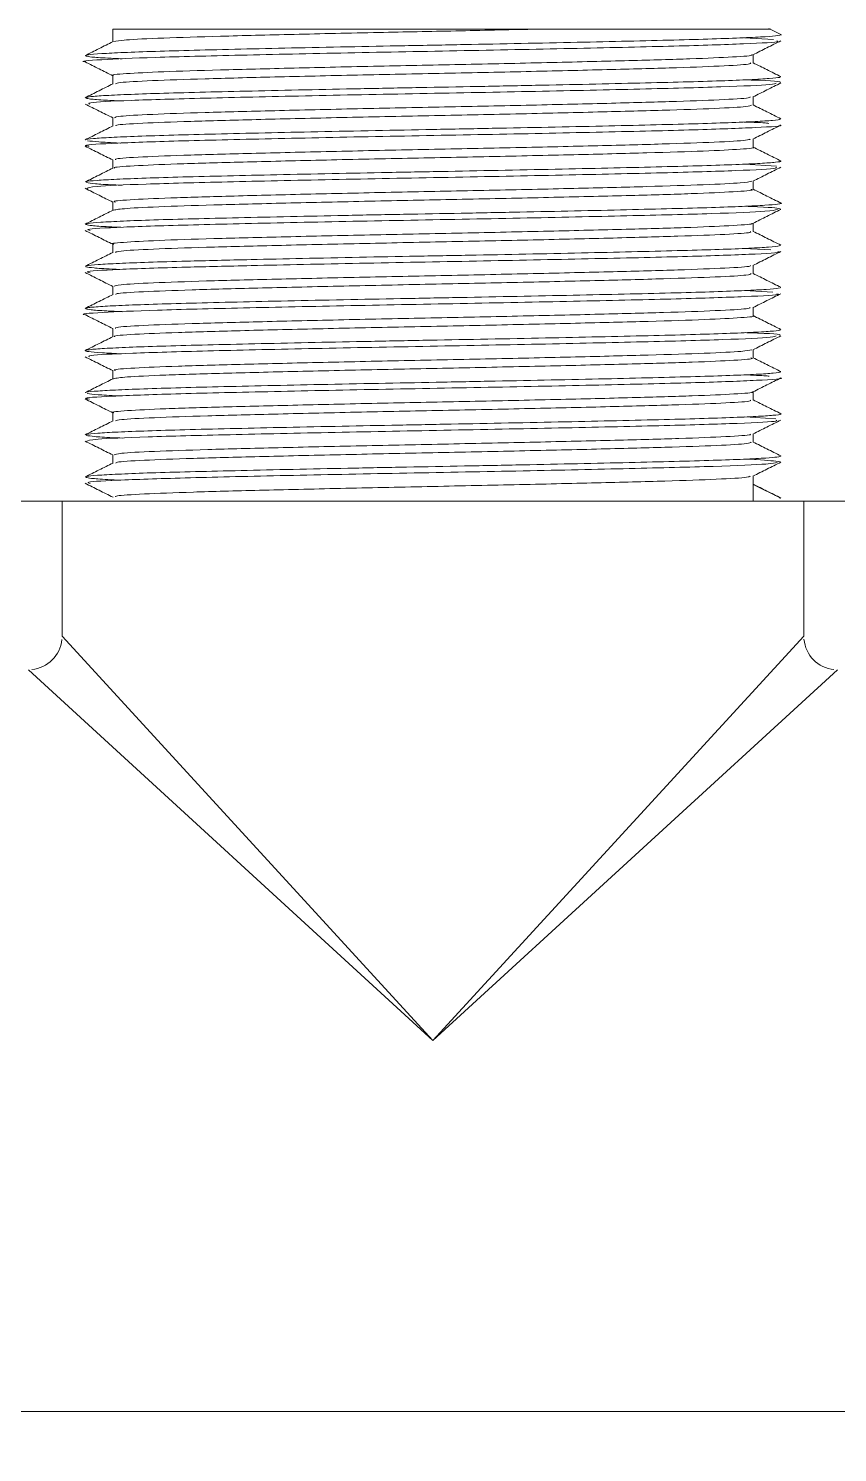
# Model space of a CAD drawing. Extents: x 14808 to 20058, y -13198 to -11680.
# Drawn here: x 18534.16 to 18546.16, y -12997.06 to -12975.94 of the extents above; entities that cross this region are included whole.
import ezdxf

# ---------------------------------------------------------------- set-up
doc = ezdxf.new("R2010")
doc.units = 0
doc.header["$LTSCALE"] = 7
doc.header["$MEASUREMENT"] = 0
doc.layers.get('0').update_dxf_attribs({"color": 2, "linetype": 'CONTINUOUS'})

msp = doc.modelspace()

# ---------------------------------------------------------------- hatches: boundary and pattern name
at = {"linetype": 'Continuous', "lineweight": 0}
h = msp.add_hatch(dxfattribs=at)
h.set_pattern_fill('ANSI31', color=2, scale=20, style=0)
edge = h.paths.add_edge_path(flags=0)
edge.add_line((18480.383, -13038.055), (18479.661, -12982.95))
edge.add_line((18479.661, -12982.95), (18477.661, -12982.95))
edge.add_line((18477.661, -12982.95), (18478.383, -13038.081))
edge.add_arc((18488.382, -13037.95), 10, 180.75, 270)
edge.add_line((18488.382, -13047.95), (18621.699, -13047.95))
edge.add_line((18621.699, -13047.95), (18621.699, -13045.95))
edge.add_line((18621.699, -13045.95), (18488.382, -13045.95))
edge.add_arc((18488.382, -13037.95), 8, 180.75, 270, ccw=False)

# ---------------------------------------------------------------- linework, layer by layer
at = {"color": 7, "linetype": 'Continuous', "lineweight": 15}
for p, q in [((18535.411, -12975.95), (18535.411, -12976.136)), ((18535.411, -12975.95), (18541.638, -12975.95)), ((18544.781, -12976.076), (18545.212, -12976.1)), ((18545.321, -12976.028), (18545.142, -12975.939)), ((18544.911, -12976.45), (18544.911, -12976.327)), ((18535.411, -12976.638), (18535.411, -12976.761)), ((18544.911, -12977.075), (18544.911, -12976.952)), ((18535.411, -12977.262), (18535.411, -12977.386)), ((18544.911, -12977.7), (18544.911, -12977.577)), ((18535.411, -12977.887), (18535.411, -12978.011)), ((18544.786, -12977.95), (18545.256, -12977.979)), ((18544.911, -12978.325), (18544.911, -12978.202)), ((18535.411, -12978.513), (18535.411, -12978.636)), ((18544.911, -12978.95), (18544.911, -12978.827)), ((18535.411, -12979.138), (18535.411, -12979.261)), ((18544.774, -12979.201), (18545.172, -12979.221)), ((18544.911, -12979.575), (18544.911, -12979.452)), ((18535.411, -12979.762), (18535.411, -12979.886)), ((18544.78, -12979.826), (18545.203, -12979.849)), ((18544.911, -12980.2), (18544.911, -12980.077)), ((18535.411, -12980.387), (18535.411, -12980.511)), ((18544.911, -12980.825), (18544.911, -12980.702)), ((18535.411, -12981.013), (18535.411, -12981.136)), ((18544.911, -12981.45), (18544.911, -12981.327)), ((18535.411, -12981.638), (18535.411, -12981.761)), ((18544.784, -12981.701), (18545.248, -12981.728)), ((18544.911, -12982.075), (18544.911, -12981.952)), ((18535.411, -12982.262), (18535.411, -12982.386)), ((18544.911, -12982.7), (18544.911, -12982.577)), ((18544.911, -12982.7), (18545.322, -12982.905)), ((18544.911, -12982.95), (18544.911, -12982.7)), ((18497.161, -12982.95), (18534.661, -12982.95)), ((18534.661, -12982.95), (18534.661, -12984.95)), ((18534.661, -12982.95), (18540.161, -12982.95)), ((18540.161, -12982.95), (18545.661, -12982.95)), ((18545.661, -12984.95), (18545.661, -12982.95)), ((18545.661, -12982.95), (18634.661, -12982.95)), ((18532.661, -12996.45), (18548.661, -12996.45))]:
    msp.add_line(p, q, dxfattribs=at)
at = {"color": 8, "linetype": 'Continuous', "lineweight": 15}
for p, q in [((18534.661, -12984.95), (18540.161, -12990.95)), ((18540.161, -12990.95), (18545.661, -12984.95)), ((18540.161, -12990.95), (18534.161, -12985.45)), ((18546.161, -12985.45), (18540.161, -12990.95))]:
    msp.add_line(p, q, dxfattribs=at)
at = {"color": 7, "linetype": 'Continuous', "lineweight": 15}
for centre, start, end in [((18534.161, -12984.95), 275.545, 354.0031), ((18546.161, -12984.95), 185.545, 264.0031)]:
    msp.add_arc(centre, 0.5, start, end, dxfattribs=at)
for points, knots in [([(18535.021, -12976.339), (18535.026, -12976.336), (18535.04, -12976.327), (18535.226, -12976.312), (18535.558, -12976.295), (18536.023, -12976.278), (18536.609, -12976.262), (18537.291, -12976.245), (18538.06, -12976.228), (18538.882, -12976.211), (18539.748, -12976.194), (18540.618, -12976.178), (18541.482, -12976.161), (18542.302, -12976.144), (18543.068, -12976.127), (18543.745, -12976.11), (18544.326, -12976.094), (18544.782, -12976.077), (18545.116, -12976.06), (18545.289, -12976.043), (18545.353, -12976.032), (18545.318, -12976.027), (18545.317, -12976.027)], [0, 0, 0, 0, 0.032611, 0.087084, 0.140023, 0.194496, 0.247436, 0.301911, 0.354849, 0.409322, 0.462263, 0.51674, 0.569676, 0.624148, 0.67709, 0.731567, 0.784504, 0.838976, 0.891915, 0.946389, 0.999329, 1, 1, 1, 1]), ([(18535.427, -12976.134), (18535.468, -12976.125), (18535.552, -12976.108), (18536.118, -12976.08), (18536.973, -12976.054), (18538.078, -12976.026), (18539.29, -12975.999), (18540.512, -12975.975), (18541.261, -12975.958), (18541.638, -12975.95)], [0, 0, 0, 0, 0.137573, 0.288609, 0.436364, 0.586045, 0.73688, 0.867424, 1, 1, 1, 1]), ([(18545.137, -12975.95), (18545.146, -12975.95), (18545.238, -12975.95), (18544.866, -12975.95), (18544.014, -12975.95), (18542.845, -12975.95), (18541.981, -12975.95), (18541.638, -12975.95)], [0, 0, 0, 0, 0.02995, 0.301206, 0.563896, 0.82665, 1, 1, 1, 1]), ([(18545.259, -12976.123), (18545.271, -12976.126), (18545.322, -12976.14), (18544.826, -12976.167), (18543.811, -12976.2), (18542.34, -12976.233), (18540.635, -12976.268), (18538.873, -12976.3), (18537.261, -12976.335), (18535.958, -12976.367), (18535.197, -12976.402), (18534.891, -12976.424), (18535.01, -12976.435), (18535.013, -12976.436)], [0, 0, 0, 0, 0.029888, 0.13729, 0.244699, 0.352102, 0.459508, 0.566914, 0.674318, 0.781726, 0.889128, 0.996537, 1, 1, 1, 1]), ([(18535.415, -12976.134), (18535.346, -12976.168), (18535.208, -12976.237), (18535.071, -12976.306), (18535.002, -12976.34)], [0, 0, 0, 0, 0.499987, 1, 1, 1, 1]), ([(18544.907, -12976.329), (18544.976, -12976.294), (18545.114, -12976.225), (18545.252, -12976.156), (18545.321, -12976.122)], [0, 0, 0, 0, 0.499987, 1, 1, 1, 1]), ([(18535.002, -12976.434), (18535.071, -12976.469), (18535.207, -12976.537), (18535.344, -12976.606), (18535.411, -12976.639)], [0, 0, 0, 0, 0.504705, 1, 1, 1, 1]), ([(18535.551, -12976.389), (18535.477, -12976.385), (18535.272, -12976.376), (18535.078, -12976.362), (18535.033, -12976.352), (18535.011, -12976.347)], [0, 0, 0, 0, 0.226782, 0.624612, 1, 1, 1, 1]), ([(18535.422, -12976.638), (18535.418, -12976.637), (18535.36, -12976.627), (18535.582, -12976.609), (18536.106, -12976.58), (18536.976, -12976.554), (18538.077, -12976.526), (18539.338, -12976.497), (18540.662, -12976.472), (18541.948, -12976.443), (18543.096, -12976.415), (18544.031, -12976.389), (18544.64, -12976.361), (18544.923, -12976.341), (18544.888, -12976.33), (18544.884, -12976.329)], [0, 0, 0, 0, 0.005766, 0.094569, 0.184591, 0.272657, 0.361871, 0.451772, 0.539643, 0.629189, 0.718888, 0.806715, 0.896511, 0.985925, 1, 1, 1, 1]), ([(18535.453, -12976.759), (18535.466, -12976.753), (18535.496, -12976.738), (18535.955, -12976.712), (18536.737, -12976.685), (18537.791, -12976.658), (18539.02, -12976.629), (18540.338, -12976.603), (18541.643, -12976.576), (18542.833, -12976.547), (18543.825, -12976.521), (18544.525, -12976.493), (18544.892, -12976.469), (18544.874, -12976.455), (18544.868, -12976.45)], [0, 0, 0, 0, 0.05983, 0.149836, 0.238474, 0.326976, 0.416994, 0.505204, 0.594159, 0.684105, 0.772035, 0.861367, 0.951157, 1, 1, 1, 1]), ([(18545.321, -12976.653), (18545.252, -12976.618), (18545.115, -12976.55), (18544.979, -12976.482), (18544.911, -12976.448)], [0, 0, 0, 0, 0.504755, 1, 1, 1, 1]), ([(18535.014, -12976.964), (18535.03, -12976.959), (18535.064, -12976.949), (18535.294, -12976.933), (18535.657, -12976.916), (18536.156, -12976.899), (18536.763, -12976.883), (18537.472, -12976.866), (18538.251, -12976.849), (18539.091, -12976.832), (18539.955, -12976.815), (18540.831, -12976.799), (18541.681, -12976.782), (18542.496, -12976.765), (18543.237, -12976.748), (18543.897, -12976.732), (18544.445, -12976.715), (18544.877, -12976.698), (18545.168, -12976.681), (18545.322, -12976.665), (18545.31, -12976.656), (18545.304, -12976.652)], [0, 0, 0, 0, 0.046363, 0.099296, 0.153764, 0.206701, 0.261173, 0.314106, 0.368573, 0.42151, 0.475982, 0.528915, 0.583384, 0.636318, 0.690787, 0.743723, 0.798194, 0.851127, 0.905595, 0.958532, 1, 1, 1, 1]), ([(18545.252, -12976.749), (18545.239, -12976.756), (18545.207, -12976.774), (18544.498, -12976.805), (18543.293, -12976.837), (18541.712, -12976.872), (18539.962, -12976.904), (18538.234, -12976.938), (18536.718, -12976.973), (18535.613, -12977.005), (18535.014, -12977.036), (18535.055, -12977.054), (18535.071, -12977.061)], [0, 0, 0, 0, 0.070376, 0.177806, 0.285241, 0.39267, 0.500105, 0.607535, 0.714968, 0.8224, 0.92983, 1, 1, 1, 1]), ([(18544.797, -12976.7), (18544.826, -12976.701), (18545.178, -12976.713), (18545.358, -12976.726), (18545.304, -12976.738), (18545.304, -12976.738)], [0, 0, 0, 0, 0.080164, 0.986236, 1, 1, 1, 1]), ([(18544.907, -12976.954), (18544.976, -12976.919), (18545.114, -12976.85), (18545.252, -12976.781), (18545.321, -12976.747)], [0, 0, 0, 0, 0.4999873, 1, 1, 1, 1]), ([(18535.415, -12976.759), (18535.346, -12976.793), (18535.208, -12976.862), (18535.071, -12976.931), (18535.002, -12976.965)], [0, 0, 0, 0, 0.499987, 1, 1, 1, 1]), ([(18535.437, -12977.262), (18535.45, -12977.255), (18535.479, -12977.239), (18535.953, -12977.212), (18536.738, -12977.185), (18537.791, -12977.158), (18539.02, -12977.129), (18540.338, -12977.103), (18541.643, -12977.076), (18542.832, -12977.047), (18543.826, -12977.021), (18544.522, -12976.993), (18544.88, -12976.97), (18544.868, -12976.957), (18544.865, -12976.954)], [0, 0, 0, 0, 0.072688, 0.16271, 0.251365, 0.339883, 0.429918, 0.518145, 0.607116, 0.697079, 0.785026, 0.874374, 0.964181, 1, 1, 1, 1]), ([(18535.002, -12977.06), (18535.071, -12977.094), (18535.207, -12977.162), (18535.344, -12977.231), (18535.411, -12977.264)], [0, 0, 0, 0, 0.504726, 1, 1, 1, 1]), ([(18535.541, -12977.013), (18535.445, -12977.009), (18535.225, -12976.999), (18535.04, -12976.983), (18535.017, -12976.973), (18535.006, -12976.968)], [0, 0, 0, 0, 0.288813, 0.665658, 1, 1, 1, 1]), ([(18535.458, -12977.384), (18535.456, -12977.38), (18535.447, -12977.367), (18535.812, -12977.344), (18536.516, -12977.316), (18537.515, -12977.29), (18538.708, -12977.261), (18540.014, -12977.234), (18541.331, -12977.208), (18542.557, -12977.179), (18543.606, -12977.152), (18544.384, -12977.125), (18544.848, -12977.098), (18544.872, -12977.082), (18544.883, -12977.075)], [0, 0, 0, 0, 0.037815, 0.127647, 0.216945, 0.30492, 0.394896, 0.483806, 0.572083, 0.662119, 0.750571, 0.83929, 0.929303, 1, 1, 1, 1]), ([(18545.321, -12977.278), (18545.252, -12977.243), (18545.115, -12977.175), (18544.979, -12977.107), (18544.911, -12977.073)], [0, 0, 0, 0, 0.504726, 1, 1, 1, 1]), ([(18545.308, -12977.373), (18545.31, -12977.374), (18545.385, -12977.385), (18544.989, -12977.408), (18544.111, -12977.442), (18542.721, -12977.475), (18541.06, -12977.51), (18539.292, -12977.541), (18537.626, -12977.577), (18536.234, -12977.609), (18535.33, -12977.643), (18534.932, -12977.669), (18535.04, -12977.683), (18535.063, -12977.686)], [0, 0, 0, 0, 0.004028, 0.111396, 0.218767, 0.326138, 0.433507, 0.54088, 0.648247, 0.755621, 0.862989, 0.970361, 1, 1, 1, 1]), ([(18535.011, -12977.589), (18535.01, -12977.589), (18534.998, -12977.583), (18535.114, -12977.571), (18535.364, -12977.554), (18535.769, -12977.537), (18536.291, -12977.52), (18536.928, -12977.504), (18537.651, -12977.487), (18538.452, -12977.47), (18539.295, -12977.453), (18540.17, -12977.436), (18541.036, -12977.42), (18541.886, -12977.403), (18542.679, -12977.386), (18543.407, -12977.369), (18544.038, -12977.353), (18544.563, -12977.336), (18544.96, -12977.319), (18545.217, -12977.302), (18545.335, -12977.288), (18545.309, -12977.279), (18545.3, -12977.277)], [0, 0, 0, 0, 0.00562, 0.058553, 0.11302, 0.165958, 0.22043, 0.273364, 0.327834, 0.380768, 0.435238, 0.488175, 0.542646, 0.59558, 0.650049, 0.702986, 0.757459, 0.810392, 0.86486, 0.917797, 0.97227, 1, 1, 1, 1]), ([(18544.77, -12977.326), (18544.914, -12977.331), (18545.107, -12977.338), (18545.133, -12977.345), (18545.14, -12977.346)], [0, 0, 0, 0, 0.74845, 1, 1, 1, 1]), ([(18544.907, -12977.579), (18544.976, -12977.544), (18545.114, -12977.475), (18545.252, -12977.406), (18545.321, -12977.372)], [0, 0, 0, 0, 0.499987, 1, 1, 1, 1]), ([(18535.415, -12977.384), (18535.346, -12977.418), (18535.208, -12977.487), (18535.071, -12977.556), (18535.002, -12977.59)], [0, 0, 0, 0, 0.499987, 1, 1, 1, 1]), ([(18535.454, -12977.887), (18535.449, -12977.882), (18535.434, -12977.868), (18535.809, -12977.844), (18536.516, -12977.816), (18537.514, -12977.79), (18538.708, -12977.761), (18540.014, -12977.734), (18541.331, -12977.708), (18542.557, -12977.679), (18543.606, -12977.652), (18544.382, -12977.625), (18544.831, -12977.599), (18544.857, -12977.585), (18544.868, -12977.579)], [0, 0, 0, 0, 0.0508252, 0.1406436, 0.2299273, 0.3178889, 0.407851, 0.4967466, 0.5850101, 0.6750322, 0.7634708, 0.852176, 0.9421741, 1, 1, 1, 1]), ([(18535.002, -12977.685), (18535.071, -12977.719), (18535.207, -12977.787), (18535.344, -12977.856), (18535.411, -12977.889)], [0, 0, 0, 0, 0.504753, 1, 1, 1, 1]), ([(18535.528, -12977.638), (18535.526, -12977.638), (18535.374, -12977.632), (18535.186, -12977.621), (18535.085, -12977.609), (18535.036, -12977.604)], [0, 0, 0, 0, 0.0055165, 0.5098454, 1, 1, 1, 1]), ([(18535.441, -12978.009), (18535.436, -12978.007), (18535.403, -12977.996), (18535.692, -12977.976), (18536.31, -12977.948), (18537.25, -12977.922), (18538.402, -12977.893), (18539.69, -12977.865), (18541.013, -12977.839), (18542.272, -12977.811), (18543.368, -12977.783), (18544.233, -12977.757), (18544.748, -12977.728), (18544.965, -12977.71), (18544.906, -12977.7), (18544.904, -12977.7)], [0, 0, 0, 0, 0.016051, 0.105508, 0.19527, 0.283093, 0.372823, 0.462324, 0.550211, 0.640133, 0.729291, 0.817394, 0.907424, 0.99616, 1, 1, 1, 1]), ([(18545.321, -12977.903), (18545.252, -12977.869), (18545.115, -12977.8), (18544.979, -12977.732), (18544.911, -12977.698)], [0, 0, 0, 0, 0.504698, 1, 1, 1, 1]), ([(18535.415, -12978.009), (18535.346, -12978.043), (18535.208, -12978.112), (18535.071, -12978.181), (18535.002, -12978.215)], [0, 0, 0, 0, 0.499987, 1, 1, 1, 1]), ([(18535.02, -12978.214), (18535.019, -12978.212), (18535.016, -12978.205), (18535.16, -12978.192), (18535.451, -12978.175), (18535.882, -12978.158), (18536.437, -12978.141), (18537.093, -12978.125), (18537.842, -12978.108), (18538.649, -12978.091), (18539.508, -12978.074), (18540.377, -12978.058), (18541.247, -12978.041), (18542.08, -12978.024), (18542.865, -12978.007), (18543.566, -12977.99), (18544.177, -12977.974), (18544.668, -12977.957), (18545.038, -12977.94), (18545.256, -12977.923), (18545.344, -12977.91), (18545.31, -12977.903), (18545.303, -12977.902)], [0, 0, 0, 0, 0.017808, 0.072279, 0.125215, 0.179686, 0.232624, 0.287097, 0.340032, 0.394501, 0.447441, 0.501915, 0.554849, 0.609318, 0.662256, 0.716729, 0.769665, 0.824136, 0.877072, 0.931543, 0.984481, 1, 1, 1, 1]), ([(18545.247, -12977.998), (18545.255, -12978.003), (18545.283, -12978.018), (18544.716, -12978.047), (18543.629, -12978.079), (18542.115, -12978.113), (18540.39, -12978.147), (18538.638, -12978.179), (18537.054, -12978.215), (18535.835, -12978.246), (18535.079, -12978.28), (18535.047, -12978.301), (18535.032, -12978.311)], [0, 0, 0, 0, 0.044629, 0.152051, 0.25948, 0.366903, 0.474329, 0.581754, 0.689178, 0.796606, 0.904028, 1, 1, 1, 1]), ([(18544.907, -12978.204), (18544.976, -12978.169), (18545.114, -12978.1), (18545.252, -12978.031), (18545.321, -12977.997)], [0, 0, 0, 0, 0.499987, 1, 1, 1, 1]), ([(18535.552, -12978.264), (18535.51, -12978.262), (18535.328, -12978.255), (18535.13, -12978.242), (18535.056, -12978.231), (18535.02, -12978.225)], [0, 0, 0, 0, 0.130729, 0.567316, 1, 1, 1, 1]), ([(18535.45, -12978.513), (18535.439, -12978.51), (18535.396, -12978.498), (18535.688, -12978.476), (18536.311, -12978.448), (18537.25, -12978.422), (18538.402, -12978.393), (18539.69, -12978.365), (18541.013, -12978.339), (18542.271, -12978.311), (18543.371, -12978.283), (18544.221, -12978.257), (18544.775, -12978.229), (18544.855, -12978.212), (18544.892, -12978.204)], [0, 0, 0, 0, 0.029113, 0.118527, 0.208247, 0.296027, 0.385715, 0.475173, 0.563019, 0.652897, 0.742013, 0.830074, 0.920061, 1, 1, 1, 1]), ([(18535.002, -12978.309), (18535.071, -12978.344), (18535.207, -12978.412), (18535.344, -12978.481), (18535.411, -12978.514)], [0, 0, 0, 0, 0.504718, 1, 1, 1, 1]), ([(18535.424, -12978.634), (18535.468, -12978.625), (18535.558, -12978.608), (18536.133, -12978.579), (18536.996, -12978.553), (18538.104, -12978.525), (18539.367, -12978.497), (18540.691, -12978.471), (18541.976, -12978.443), (18543.119, -12978.415), (18544.047, -12978.389), (18544.654, -12978.36), (18544.933, -12978.339), (18544.886, -12978.327), (18544.875, -12978.325)], [0, 0, 0, 0, 0.0839417, 0.1739062, 0.2618906, 0.3511125, 0.4409452, 0.5287567, 0.6182983, 0.7079163, 0.7957061, 0.8854859, 0.9748073, 1, 1, 1, 1]), ([(18545.321, -12978.528), (18545.252, -12978.493), (18545.115, -12978.425), (18544.979, -12978.357), (18544.911, -12978.323)], [0, 0, 0, 0, 0.504727, 1, 1, 1, 1]), ([(18535.415, -12978.634), (18535.346, -12978.668), (18535.208, -12978.737), (18535.071, -12978.806), (18535.002, -12978.84)], [0, 0, 0, 0, 0.499987, 1, 1, 1, 1]), ([(18535.023, -12978.839), (18535.027, -12978.836), (18535.037, -12978.828), (18535.218, -12978.813), (18535.542, -12978.796), (18536.007, -12978.778), (18536.584, -12978.762), (18537.269, -12978.746), (18538.028, -12978.729), (18538.856, -12978.711), (18539.713, -12978.695), (18540.591, -12978.679), (18541.449, -12978.662), (18542.278, -12978.645), (18543.039, -12978.627), (18543.725, -12978.611), (18544.305, -12978.595), (18544.77, -12978.578), (18545.106, -12978.561), (18545.287, -12978.543), (18545.353, -12978.533), (18545.317, -12978.527), (18545.316, -12978.527)], [0, 0, 0, 0, 0.031469, 0.084407, 0.138881, 0.191824, 0.246303, 0.29924, 0.353713, 0.406655, 0.461131, 0.514072, 0.568547, 0.621487, 0.675961, 0.728903, 0.783381, 0.836319, 0.890793, 0.943736, 0.998214, 1, 1, 1, 1]), ([(18545.27, -12978.624), (18545.236, -12978.632), (18545.159, -12978.652), (18544.359, -12978.685), (18543.092, -12978.716), (18541.476, -12978.752), (18539.717, -12978.784), (18538.008, -12978.818), (18536.535, -12978.852), (18535.5, -12978.884), (18534.981, -12978.914), (18535.053, -12978.93), (18535.078, -12978.936)], [0, 0, 0, 0, 0.085194, 0.192614, 0.300037, 0.407456, 0.514881, 0.6223, 0.729723, 0.837143, 0.944563, 1, 1, 1, 1]), ([(18544.785, -12978.576), (18544.852, -12978.578), (18545.23, -12978.592), (18545.279, -12978.606), (18545.319, -12978.617)], [0, 0, 0, 0, 0.17507, 1, 1, 1, 1]), ([(18544.907, -12978.829), (18544.976, -12978.794), (18545.114, -12978.725), (18545.252, -12978.656), (18545.321, -12978.622)], [0, 0, 0, 0, 0.499987, 1, 1, 1, 1]), ([(18535.529, -12978.888), (18535.468, -12978.885), (18535.272, -12978.877), (18535.085, -12978.863), (18535.035, -12978.852), (18535.012, -12978.847)], [0, 0, 0, 0, 0.191684, 0.618687, 1, 1, 1, 1]), ([(18535.425, -12979.138), (18535.421, -12979.137), (18535.363, -12979.127), (18535.59, -12979.108), (18536.122, -12979.079), (18536.999, -12979.053), (18538.104, -12979.025), (18539.368, -12978.997), (18540.691, -12978.971), (18541.976, -12978.943), (18543.119, -12978.915), (18544.048, -12978.889), (18544.649, -12978.86), (18544.927, -12978.84), (18544.891, -12978.83), (18544.886, -12978.829)], [0, 0, 0, 0, 0.0076959, 0.0965686, 0.1865841, 0.2746183, 0.3638907, 0.4537743, 0.5416355, 0.6312278, 0.7208965, 0.8087361, 0.8985667, 0.9879387, 1, 1, 1, 1]), ([(18535.002, -12978.935), (18535.071, -12978.969), (18535.207, -12979.037), (18535.344, -12979.106), (18535.411, -12979.139)], [0, 0, 0, 0, 0.504729, 1, 1, 1, 1]), ([(18535.452, -12979.259), (18535.466, -12979.252), (18535.501, -12979.237), (18535.969, -12979.211), (18536.758, -12979.184), (18537.816, -12979.157), (18539.049, -12979.129), (18540.367, -12979.102), (18541.671, -12979.075), (18542.857, -12979.046), (18543.845, -12979.02), (18544.537, -12978.992), (18544.896, -12978.968), (18544.875, -12978.955), (18544.867, -12978.95)], [0, 0, 0, 0, 0.0618201, 0.1518334, 0.2404036, 0.3289738, 0.4189871, 0.5071489, 0.5961631, 0.6860924, 0.7739951, 0.8633749, 0.9531367, 1, 1, 1, 1]), ([(18545.321, -12979.153), (18545.252, -12979.119), (18545.115, -12979.05), (18544.979, -12978.982), (18544.911, -12978.948)], [0, 0, 0, 0, 0.504711, 1, 1, 1, 1]), ([(18535.415, -12979.259), (18535.346, -12979.293), (18535.208, -12979.362), (18535.071, -12979.431), (18535.002, -12979.465)], [0, 0, 0, 0, 0.499987, 1, 1, 1, 1]), ([(18535.023, -12979.464), (18535.023, -12979.462), (18535.024, -12979.454), (18535.181, -12979.44), (18535.482, -12979.423), (18535.929, -12979.406), (18536.564, -12979.388), (18537.344, -12979.369), (18538.226, -12979.35), (18539.058, -12979.332), (18539.928, -12979.316), (18540.797, -12979.3), (18541.656, -12979.283), (18542.465, -12979.266), (18543.215, -12979.248), (18543.873, -12979.232), (18544.43, -12979.216), (18544.863, -12979.199), (18545.161, -12979.181), (18545.321, -12979.166), (18545.311, -12979.156), (18545.307, -12979.152)], [0, 0, 0, 0, 0.02329, 0.076231, 0.130707, 0.183657, 0.238143, 0.312945, 0.365889, 0.420369, 0.473314, 0.527795, 0.580736, 0.635212, 0.688158, 0.74264, 0.79558, 0.850056, 0.903, 0.957479, 1, 1, 1, 1]), ([(18545.276, -12979.248), (18545.285, -12979.25), (18545.35, -12979.263), (18544.901, -12979.288), (18543.942, -12979.322), (18542.505, -12979.354), (18540.817, -12979.389), (18539.051, -12979.421), (18537.577, -12979.453), (18536.338, -12979.482), (18535.442, -12979.512), (18534.965, -12979.541), (18535.05, -12979.556), (18535.076, -12979.561)], [0, 0, 0, 0, 0.01885, 0.126212, 0.233579, 0.340942, 0.448307, 0.555674, 0.663041, 0.738077, 0.845448, 0.952812, 1, 1, 1, 1]), ([(18544.907, -12979.454), (18544.976, -12979.419), (18545.114, -12979.35), (18545.252, -12979.281), (18545.321, -12979.247)], [0, 0, 0, 0, 0.499987, 1, 1, 1, 1]), ([(18535.518, -12979.512), (18535.479, -12979.511), (18535.3, -12979.503), (18535.11, -12979.49), (18535.043, -12979.479), (18535.01, -12979.474)], [0, 0, 0, 0, 0.12393, 0.568213, 1, 1, 1, 1]), ([(18535.434, -12979.762), (18535.45, -12979.755), (18535.483, -12979.739), (18535.967, -12979.711), (18536.758, -12979.684), (18537.816, -12979.657), (18539.049, -12979.629), (18540.367, -12979.602), (18541.671, -12979.575), (18542.857, -12979.546), (18543.845, -12979.52), (18544.534, -12979.492), (18544.884, -12979.47), (18544.87, -12979.457), (18544.866, -12979.454)], [0, 0, 0, 0, 0.074675, 0.164703, 0.253288, 0.341872, 0.4319, 0.520076, 0.609105, 0.699049, 0.786966, 0.876361, 0.966137, 1, 1, 1, 1]), ([(18535.002, -12979.559), (18535.071, -12979.594), (18535.207, -12979.662), (18535.344, -12979.731), (18535.411, -12979.764)], [0, 0, 0, 0, 0.504696, 1, 1, 1, 1]), ([(18535.459, -12979.884), (18535.457, -12979.88), (18535.451, -12979.867), (18535.824, -12979.843), (18536.535, -12979.816), (18537.539, -12979.789), (18538.736, -12979.761), (18540.043, -12979.733), (18541.36, -12979.707), (18542.583, -12979.678), (18543.626, -12979.651), (18544.397, -12979.624), (18544.852, -12979.598), (18544.872, -12979.582), (18544.881, -12979.575)], [0, 0, 0, 0, 0.039864, 0.129715, 0.218955, 0.306958, 0.396941, 0.485782, 0.574108, 0.664139, 0.752524, 0.841301, 0.931296, 1, 1, 1, 1]), ([(18545.321, -12979.778), (18545.252, -12979.743), (18545.115, -12979.675), (18544.979, -12979.607), (18544.911, -12979.573)], [0, 0, 0, 0, 0.504739, 1, 1, 1, 1]), ([(18545.263, -12979.873), (18545.274, -12979.876), (18545.33, -12979.89), (18544.846, -12979.916), (18543.845, -12979.949), (18542.382, -12979.982), (18540.682, -12980.017), (18538.918, -12980.049), (18537.3, -12980.084), (18535.988, -12980.116), (18535.209, -12980.151), (18534.895, -12980.173), (18535.014, -12980.185), (18535.021, -12980.186)], [0, 0, 0, 0, 0.027035, 0.134428, 0.241829, 0.349225, 0.456622, 0.564021, 0.671416, 0.778817, 0.88621, 0.993611, 1, 1, 1, 1]), ([(18535.415, -12979.884), (18535.346, -12979.918), (18535.208, -12979.987), (18535.071, -12980.056), (18535.002, -12980.09)], [0, 0, 0, 0, 0.499987, 1, 1, 1, 1]), ([(18535.02, -12980.089), (18535.027, -12980.086), (18535.045, -12980.077), (18535.24, -12980.061), (18535.58, -12980.044), (18536.051, -12980.027), (18536.643, -12980.011), (18537.329, -12979.994), (18538.103, -12979.977), (18538.927, -12979.96), (18539.794, -12979.943), (18540.664, -12979.927), (18541.527, -12979.91), (18542.344, -12979.893), (18543.106, -12979.876), (18543.778, -12979.86), (18544.353, -12979.843), (18544.805, -12979.826), (18545.125, -12979.809), (18545.311, -12979.792), (18545.314, -12979.782), (18545.315, -12979.777)], [0, 0, 0, 0, 0.035504, 0.089973, 0.142909, 0.197379, 0.250316, 0.304787, 0.357722, 0.412192, 0.46513, 0.519603, 0.572537, 0.627006, 0.679944, 0.734418, 0.787352, 0.841821, 0.894757, 0.949227, 1, 1, 1, 1]), ([(18544.907, -12980.079), (18544.976, -12980.044), (18545.114, -12979.975), (18545.252, -12979.906), (18545.321, -12979.872)], [0, 0, 0, 0, 0.499987, 1, 1, 1, 1]), ([(18535.55, -12980.139), (18535.47, -12980.135), (18535.261, -12980.126), (18535.069, -12980.111), (18535.029, -12980.101), (18535.01, -12980.096)], [0, 0, 0, 0, 0.242957, 0.633562, 1, 1, 1, 1]), ([(18535.453, -12980.387), (18535.449, -12980.382), (18535.438, -12980.368), (18535.822, -12980.343), (18536.536, -12980.316), (18537.539, -12980.289), (18538.736, -12980.261), (18540.043, -12980.233), (18541.36, -12980.207), (18542.583, -12980.178), (18543.627, -12980.151), (18544.395, -12980.124), (18544.836, -12980.099), (18544.858, -12980.085), (18544.867, -12980.079)], [0, 0, 0, 0, 0.05281, 0.142658, 0.231895, 0.319895, 0.409874, 0.498712, 0.587035, 0.677063, 0.765444, 0.854218, 0.94421, 1, 1, 1, 1]), ([(18535.002, -12980.184), (18535.071, -12980.219), (18535.207, -12980.287), (18535.344, -12980.356), (18535.411, -12980.389)], [0, 0, 0, 0, 0.504725, 1, 1, 1, 1]), ([(18535.444, -12980.509), (18535.439, -12980.507), (18535.407, -12980.496), (18535.702, -12980.475), (18536.328, -12980.447), (18537.274, -12980.421), (18538.429, -12980.393), (18539.719, -12980.365), (18541.042, -12980.339), (18542.299, -12980.31), (18543.39, -12980.283), (18544.249, -12980.256), (18544.755, -12980.227), (18544.968, -12980.209), (18544.909, -12980.2), (18544.907, -12980.2)], [0, 0, 0, 0, 0.018018, 0.107517, 0.197246, 0.285067, 0.374828, 0.464283, 0.552191, 0.642131, 0.731232, 0.819377, 0.909414, 0.998082, 1, 1, 1, 1]), ([(18545.321, -12980.403), (18545.252, -12980.368), (18545.115, -12980.3), (18544.979, -12980.232), (18544.911, -12980.198)], [0, 0, 0, 0, 0.504721, 1, 1, 1, 1]), ([(18535.415, -12980.509), (18535.346, -12980.543), (18535.208, -12980.612), (18535.071, -12980.681), (18535.002, -12980.715)], [0, 0, 0, 0, 0.499987, 1, 1, 1, 1]), ([(18535.011, -12980.714), (18535.03, -12980.709), (18535.069, -12980.699), (18535.31, -12980.682), (18535.681, -12980.665), (18536.186, -12980.648), (18536.798, -12980.632), (18537.512, -12980.615), (18538.294, -12980.598), (18539.137, -12980.581), (18540.001, -12980.564), (18540.878, -12980.548), (18541.726, -12980.531), (18542.537, -12980.514), (18543.274, -12980.497), (18543.929, -12980.481), (18544.471, -12980.464), (18544.897, -12980.447), (18545.179, -12980.43), (18545.325, -12980.415), (18545.309, -12980.406), (18545.303, -12980.402)], [0, 0, 0, 0, 0.04921, 0.102146, 0.156617, 0.209556, 0.264031, 0.316966, 0.371436, 0.424375, 0.47885, 0.531785, 0.586256, 0.639193, 0.693665, 0.746603, 0.801076, 0.854011, 0.908482, 0.961422, 1, 1, 1, 1]), ([(18545.25, -12980.499), (18545.24, -12980.505), (18545.216, -12980.523), (18544.524, -12980.554), (18543.331, -12980.586), (18541.757, -12980.621), (18540.009, -12980.654), (18538.278, -12980.687), (18536.754, -12980.722), (18535.636, -12980.754), (18535.02, -12980.785), (18535.054, -12980.803), (18535.068, -12980.811)], [0, 0, 0, 0, 0.067583, 0.175006, 0.282434, 0.389854, 0.497283, 0.604705, 0.71213, 0.819555, 0.926978, 1, 1, 1, 1]), ([(18544.799, -12980.45), (18544.82, -12980.451), (18545.168, -12980.463), (18545.349, -12980.475), (18545.301, -12980.487), (18545.301, -12980.487)], [0, 0, 0, 0, 0.0616133, 0.9916771, 1, 1, 1, 1]), ([(18544.907, -12980.704), (18544.976, -12980.669), (18545.114, -12980.6), (18545.252, -12980.531), (18545.321, -12980.497)], [0, 0, 0, 0, 0.499987, 1, 1, 1, 1]), ([(18535.542, -12980.764), (18535.44, -12980.759), (18535.215, -12980.748), (18535.028, -12980.732), (18535.01, -12980.721), (18535.002, -12980.716)], [0, 0, 0, 0, 0.295594, 0.652827, 1, 1, 1, 1]), ([(18535.451, -12981.013), (18535.441, -12981.009), (18535.399, -12980.997), (18535.698, -12980.975), (18536.329, -12980.947), (18537.273, -12980.921), (18538.429, -12980.893), (18539.719, -12980.865), (18541.042, -12980.839), (18542.298, -12980.81), (18543.393, -12980.783), (18544.236, -12980.756), (18544.781, -12980.729), (18544.855, -12980.712), (18544.889, -12980.704)], [0, 0, 0, 0, 0.031076, 0.120533, 0.210219, 0.297998, 0.387717, 0.47713, 0.564996, 0.654894, 0.743953, 0.832056, 0.92205, 1, 1, 1, 1]), ([(18535.002, -12980.81), (18535.071, -12980.844), (18535.207, -12980.912), (18535.344, -12980.981), (18535.411, -12981.014)], [0, 0, 0, 0, 0.504744, 1, 1, 1, 1]), ([(18535.42, -12981.134), (18535.467, -12981.125), (18535.563, -12981.107), (18536.149, -12981.079), (18537.018, -12981.053), (18538.131, -12981.025), (18539.397, -12980.996), (18540.721, -12980.97), (18542.003, -12980.942), (18543.143, -12980.914), (18544.065, -12980.888), (18544.664, -12980.86), (18544.936, -12980.838), (18544.887, -12980.827), (18544.877, -12980.825)], [0, 0, 0, 0, 0.086018, 0.175962, 0.263905, 0.35317, 0.44297, 0.530762, 0.620335, 0.709909, 0.797701, 0.8875, 0.976765, 1, 1, 1, 1]), ([(18545.321, -12981.028), (18545.252, -12980.993), (18545.115, -12980.925), (18544.979, -12980.857), (18544.911, -12980.823)], [0, 0, 0, 0, 0.504753, 1, 1, 1, 1]), ([(18545.315, -12981.123), (18545.316, -12981.123), (18545.391, -12981.135), (18545.005, -12981.157), (18544.143, -12981.192), (18542.762, -12981.224), (18541.106, -12981.259), (18539.338, -12981.291), (18537.668, -12981.326), (18536.266, -12981.358), (18535.347, -12981.392), (18534.937, -12981.418), (18535.042, -12981.433), (18535.066, -12981.436)], [0, 0, 0, 0, 0.001142, 0.10852, 0.215901, 0.323281, 0.43066, 0.538043, 0.64542, 0.752803, 0.860181, 0.967562, 1, 1, 1, 1]), ([(18535.415, -12981.134), (18535.346, -12981.168), (18535.208, -12981.237), (18535.071, -12981.306), (18535.002, -12981.34)], [0, 0, 0, 0, 0.4999874, 1, 1, 1, 1]), ([(18535.014, -12981.339), (18535.013, -12981.338), (18535.002, -12981.332), (18535.123, -12981.32), (18535.382, -12981.303), (18535.794, -12981.286), (18536.322, -12981.269), (18536.965, -12981.253), (18537.692, -12981.236), (18538.496, -12981.219), (18539.341, -12981.202), (18540.216, -12981.186), (18541.082, -12981.169), (18541.929, -12981.152), (18542.719, -12981.135), (18543.443, -12981.118), (18544.068, -12981.102), (18544.587, -12981.085), (18544.978, -12981.068), (18545.227, -12981.051), (18545.337, -12981.037), (18545.309, -12981.029), (18545.3, -12981.027)], [0, 0, 0, 0, 0.00851, 0.061439, 0.115902, 0.168835, 0.223304, 0.276234, 0.330699, 0.38363, 0.438095, 0.491028, 0.545495, 0.598425, 0.652889, 0.705823, 0.760292, 0.813221, 0.867684, 0.920618, 0.975086, 1, 1, 1, 1]), ([(18544.77, -12981.076), (18544.904, -12981.081), (18545.111, -12981.088), (18545.138, -12981.096), (18545.147, -12981.098)], [0, 0, 0, 0, 0.644059, 1, 1, 1, 1]), ([(18544.907, -12981.329), (18544.976, -12981.294), (18545.114, -12981.225), (18545.252, -12981.156), (18545.321, -12981.122)], [0, 0, 0, 0, 0.499987, 1, 1, 1, 1]), ([(18535.527, -12981.388), (18535.519, -12981.388), (18535.362, -12981.382), (18535.173, -12981.37), (18535.077, -12981.359), (18535.03, -12981.353)], [0, 0, 0, 0, 0.026842, 0.520357, 1, 1, 1, 1]), ([(18535.428, -12981.638), (18535.423, -12981.637), (18535.366, -12981.627), (18535.598, -12981.607), (18536.139, -12981.579), (18537.021, -12981.553), (18538.13, -12981.525), (18539.397, -12981.496), (18540.721, -12981.47), (18542.003, -12981.442), (18543.142, -12981.414), (18544.066, -12981.388), (18544.659, -12981.36), (18544.93, -12981.34), (18544.893, -12981.33), (18544.889, -12981.329)], [0, 0, 0, 0, 0.009629, 0.098561, 0.18856, 0.276558, 0.365879, 0.455735, 0.543581, 0.63321, 0.722839, 0.810686, 0.900541, 0.989862, 1, 1, 1, 1]), ([(18535.002, -12981.434), (18535.071, -12981.469), (18535.207, -12981.537), (18535.344, -12981.606), (18535.411, -12981.639)], [0, 0, 0, 0, 0.5047104, 1, 1, 1, 1]), ([(18535.45, -12981.759), (18535.467, -12981.752), (18535.506, -12981.737), (18535.983, -12981.711), (18536.779, -12981.684), (18537.842, -12981.657), (18539.078, -12981.628), (18540.397, -12981.602), (18541.699, -12981.574), (18542.881, -12981.546), (18543.864, -12981.52), (18544.548, -12981.492), (18544.899, -12981.468), (18544.875, -12981.454), (18544.867, -12981.45)], [0, 0, 0, 0, 0.063814, 0.153832, 0.242336, 0.330974, 0.420981, 0.509097, 0.598169, 0.68808, 0.775958, 0.865384, 0.955115, 1, 1, 1, 1]), ([(18545.321, -12981.653), (18545.252, -12981.618), (18545.115, -12981.55), (18544.979, -12981.482), (18544.911, -12981.448)], [0, 0, 0, 0, 0.504726, 1, 1, 1, 1]), ([(18535.415, -12981.759), (18535.346, -12981.793), (18535.208, -12981.862), (18535.071, -12981.931), (18535.002, -12981.965)], [0, 0, 0, 0, 0.499987, 1, 1, 1, 1]), ([(18535.021, -12981.964), (18535.021, -12981.962), (18535.021, -12981.955), (18535.172, -12981.941), (18535.471, -12981.924), (18535.909, -12981.907), (18536.469, -12981.89), (18537.13, -12981.874), (18537.883, -12981.857), (18538.694, -12981.84), (18539.554, -12981.823), (18540.423, -12981.807), (18541.293, -12981.79), (18542.123, -12981.773), (18542.904, -12981.756), (18543.601, -12981.739), (18544.206, -12981.723), (18544.691, -12981.706), (18545.054, -12981.689), (18545.263, -12981.672), (18545.346, -12981.66), (18545.311, -12981.653), (18545.305, -12981.652)], [0, 0, 0, 0, 0.020635, 0.075105, 0.128041, 0.182511, 0.235449, 0.289921, 0.342856, 0.397325, 0.450264, 0.504738, 0.557672, 0.61214, 0.665078, 0.719551, 0.772486, 0.826957, 0.879892, 0.934363, 0.9873, 1, 1, 1, 1]), ([(18545.249, -12981.748), (18545.258, -12981.753), (18545.291, -12981.768), (18544.738, -12981.796), (18543.664, -12981.828), (18542.159, -12981.862), (18540.437, -12981.896), (18538.683, -12981.929), (18537.093, -12981.964), (18535.862, -12981.995), (18535.087, -12982.03), (18535.045, -12982.051), (18535.026, -12982.061)], [0, 0, 0, 0, 0.041762, 0.149184, 0.256613, 0.364036, 0.471462, 0.578887, 0.686311, 0.793738, 0.90116, 1, 1, 1, 1]), ([(18544.907, -12981.954), (18544.976, -12981.919), (18545.114, -12981.85), (18545.252, -12981.781), (18545.321, -12981.747)], [0, 0, 0, 0, 0.499987, 1, 1, 1, 1]), ([(18535.553, -12982.014), (18535.504, -12982.012), (18535.317, -12982.004), (18535.119, -12981.991), (18535.051, -12981.98), (18535.018, -12981.975)], [0, 0, 0, 0, 0.150758, 0.579567, 1, 1, 1, 1]), ([(18535.431, -12982.262), (18535.449, -12982.255), (18535.488, -12982.238), (18535.981, -12982.211), (18536.779, -12982.184), (18537.842, -12982.157), (18539.078, -12982.128), (18540.397, -12982.102), (18541.699, -12982.074), (18542.881, -12982.046), (18543.865, -12982.02), (18544.545, -12981.992), (18544.888, -12981.969), (18544.871, -12981.957), (18544.867, -12981.954)], [0, 0, 0, 0, 0.076668, 0.166706, 0.255228, 0.343886, 0.433912, 0.522047, 0.611138, 0.701068, 0.788966, 0.878411, 0.968162, 1, 1, 1, 1]), ([(18535.002, -12982.06), (18535.071, -12982.094), (18535.207, -12982.162), (18535.344, -12982.231), (18535.411, -12982.264)], [0, 0, 0, 0, 0.5047258, 1, 1, 1, 1]), ([(18535.459, -12982.384), (18535.458, -12982.379), (18535.455, -12982.366), (18535.837, -12982.343), (18536.555, -12982.315), (18537.564, -12982.289), (18538.764, -12982.26), (18540.073, -12982.233), (18541.388, -12982.206), (18542.608, -12982.177), (18543.647, -12982.151), (18544.411, -12982.124), (18544.856, -12982.097), (18544.872, -12982.082), (18544.879, -12982.075)], [0, 0, 0, 0, 0.041824, 0.131701, 0.220891, 0.308932, 0.398929, 0.487709, 0.576095, 0.666128, 0.754456, 0.843298, 0.933283, 1, 1, 1, 1]), ([(18545.321, -12982.278), (18545.252, -12982.244), (18545.115, -12982.175), (18544.979, -12982.107), (18544.911, -12982.073)], [0, 0, 0, 0, 0.504695, 1, 1, 1, 1]), ([(18535.415, -12982.384), (18535.346, -12982.418), (18535.208, -12982.487), (18535.071, -12982.556), (18535.002, -12982.59)], [0, 0, 0, 0, 0.499987, 1, 1, 1, 1]), ([(18535.022, -12982.589), (18535.028, -12982.586), (18535.042, -12982.577), (18535.232, -12982.562), (18535.563, -12982.545), (18536.035, -12982.527), (18536.618, -12982.512), (18537.307, -12982.495), (18538.071, -12982.478), (18538.901, -12982.461), (18539.76, -12982.444), (18540.638, -12982.428), (18541.494, -12982.411), (18542.32, -12982.394), (18543.078, -12982.377), (18543.759, -12982.36), (18544.333, -12982.344), (18544.792, -12982.327), (18545.104, -12982.31), (18545.281, -12982.295), (18545.328, -12982.284), (18545.32, -12982.278), (18545.318, -12982.277)], [0, 0, 0, 0, 0.034363, 0.0873, 0.141772, 0.194713, 0.24919, 0.302126, 0.356598, 0.409538, 0.464013, 0.516952, 0.571425, 0.624363, 0.678837, 0.731777, 0.786252, 0.83919, 0.893662, 0.940037, 0.987433, 1, 1, 1, 1]), ([(18545.266, -12982.374), (18545.237, -12982.382), (18545.169, -12982.401), (18544.387, -12982.434), (18543.131, -12982.465), (18541.522, -12982.501), (18539.764, -12982.533), (18538.051, -12982.567), (18536.57, -12982.601), (18535.521, -12982.634), (18534.987, -12982.663), (18535.054, -12982.68), (18535.077, -12982.686)], [0, 0, 0, 0, 0.082381, 0.189795, 0.297211, 0.404623, 0.512041, 0.619453, 0.726869, 0.834283, 0.941697, 1, 1, 1, 1]), ([(18544.807, -12982.325), (18544.81, -12982.325), (18544.878, -12982.327), (18545.12, -12982.341), (18545.228, -12982.355), (18545.317, -12982.366)], [0, 0, 0, 0, 0.008807, 0.175063, 1, 1, 1, 1]), ([(18544.907, -12982.579), (18544.976, -12982.544), (18545.114, -12982.475), (18545.252, -12982.406), (18545.321, -12982.372)], [0, 0, 0, 0, 0.4999874, 1, 1, 1, 1]), ([(18535.532, -12982.638), (18535.464, -12982.635), (18535.263, -12982.626), (18535.076, -12982.612), (18535.031, -12982.602), (18535.011, -12982.597)], [0, 0, 0, 0, 0.212898, 0.630325, 1, 1, 1, 1]), ([(18535.453, -12982.887), (18535.45, -12982.882), (18535.442, -12982.868), (18535.834, -12982.843), (18536.555, -12982.815), (18537.564, -12982.789), (18538.764, -12982.76), (18540.073, -12982.733), (18541.388, -12982.706), (18542.608, -12982.677), (18543.647, -12982.651), (18544.409, -12982.624), (18544.84, -12982.599), (18544.859, -12982.584), (18544.866, -12982.579)], [0, 0, 0, 0, 0.054793, 0.144664, 0.233847, 0.321882, 0.411872, 0.500645, 0.589025, 0.679051, 0.767372, 0.856209, 0.946187, 1, 1, 1, 1]), ([(18535.002, -12982.685), (18535.071, -12982.719), (18535.208, -12982.788), (18535.346, -12982.857), (18535.415, -12982.891)], [0, 0, 0, 0, 0.500013, 1, 1, 1, 1]), ([(18545.321, -12982.903), (18545.252, -12982.868), (18545.115, -12982.8), (18544.979, -12982.732), (18544.911, -12982.698)], [0, 0, 0, 0, 0.504731, 1, 1, 1, 1]), ([(18545.322, -12982.905), (18545.322, -12982.905), (18545.322, -12982.904), (18545.31, -12982.903), (18545.298, -12982.902)], [0, 0, 0, 0, 0.000156, 1, 1, 1, 1])]:
    msp.add_open_spline(points, degree=3, knots=knots, dxfattribs=at)

doc.saveas('drawing.dxf')
